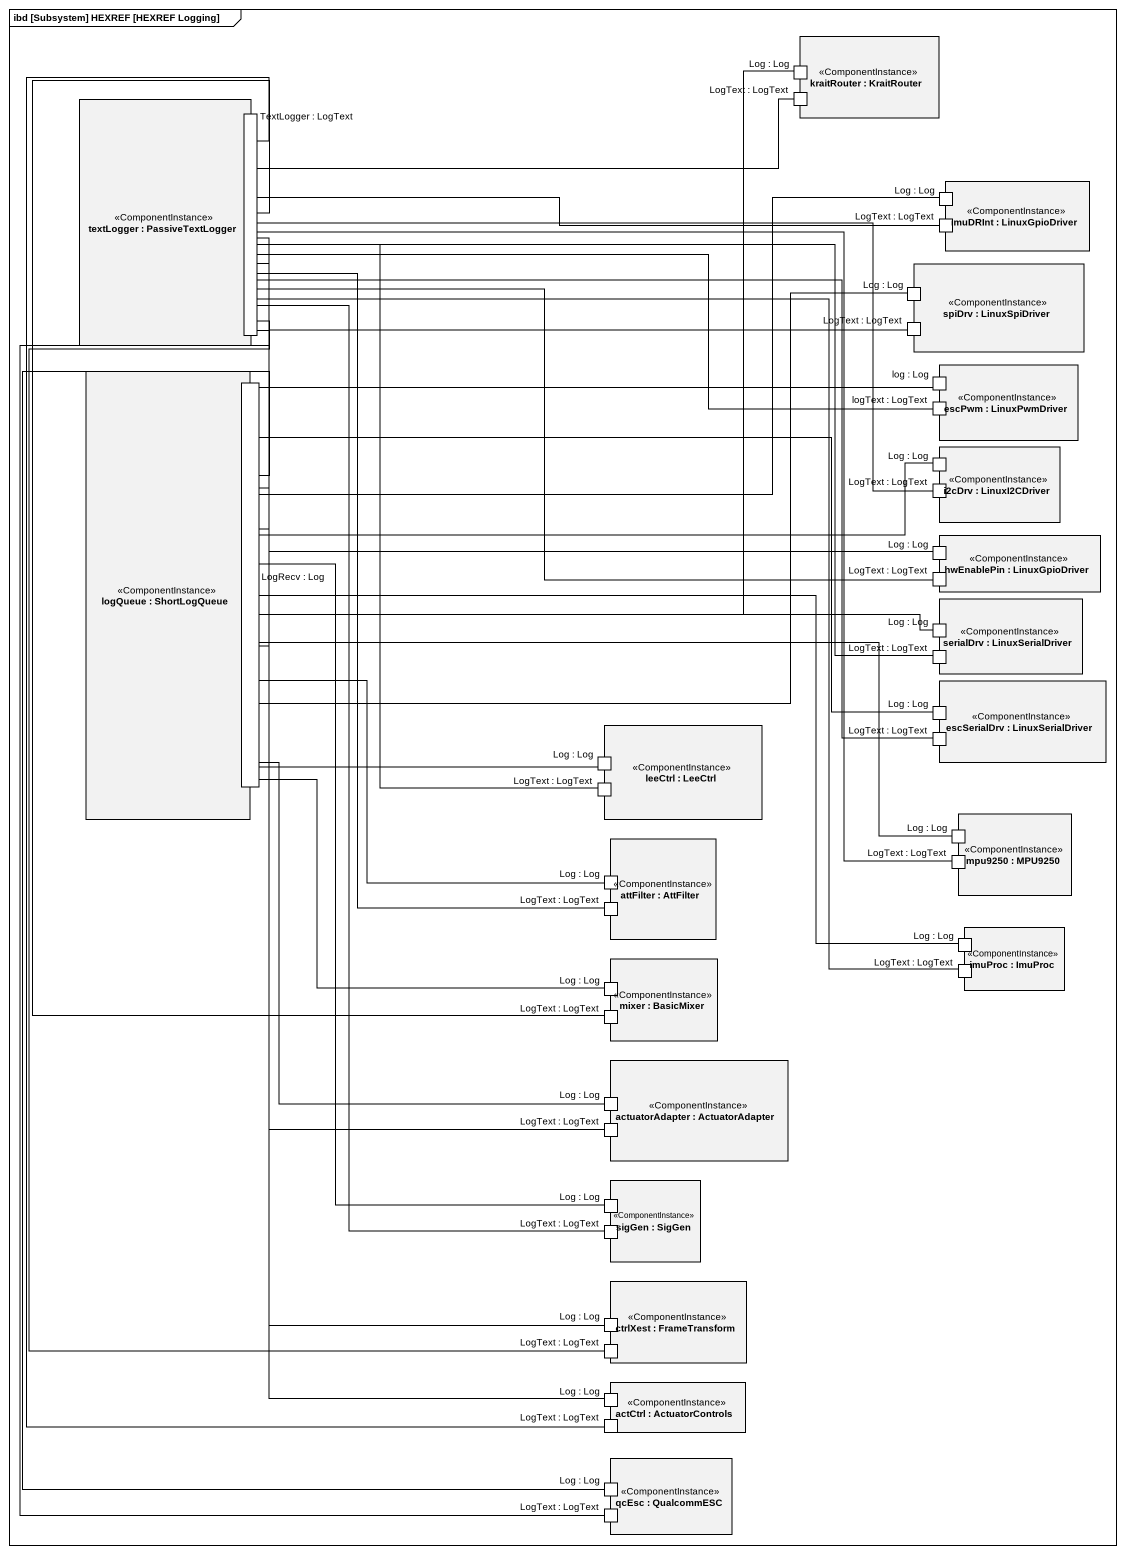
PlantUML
@startuml
mainframe ibd [Subsystem] HEXREF [HEXREF Logging]
rectangle "kraitRouter : KraitRouter" as kraitRouter <<ComponentInstance>> {
  port "Log : Log" as Log_Log
  port "LogText : LogText" as LogText_LogText
}
rectangle "textLogger : PassiveTextLogger" as textLogger <<ComponentInstance>> {
  port "TextLogger : LogText" as TextLogger_LogText
}
rectangle "imuDRInt : LinuxGpioDriver" as imuDRInt <<ComponentInstance>> {
  port "Log : Log" as Log_Log_2
  port "LogText : LogText" as LogText_LogText_2
}
rectangle "spiDrv : LinuxSpiDriver" as spiDrv <<ComponentInstance>> {
  port "Log : Log" as Log_Log_3
  port "LogText : LogText" as LogText_LogText_3
}
rectangle "logQueue : ShortLogQueue" as logQueue <<ComponentInstance>> {
  port "LogRecv : Log" as LogRecv_Log
}
rectangle "escPwm : LinuxPwmDriver" as escPwm <<ComponentInstance>> {
  port "log : Log" as log_Log
  port "logText : LogText" as logText_LogText
}
rectangle "i2cDrv : LinuxI2CDriver" as i2cDrv <<ComponentInstance>> {
  port "Log : Log" as Log_Log_4
  port "LogText : LogText" as LogText_LogText_4
}
rectangle "hwEnablePin : LinuxGpioDriver" as hwEnablePin <<ComponentInstance>> {
  port "Log : Log" as Log_Log_5
  port "LogText : LogText" as LogText_LogText_5
}
rectangle "serialDrv : LinuxSerialDriver" as serialDrv <<ComponentInstance>> {
  port "Log : Log" as Log_Log_6
  port "LogText : LogText" as LogText_LogText_6
}
rectangle "escSerialDrv : LinuxSerialDriver" as escSerialDrv <<ComponentInstance>> {
  port "Log : Log" as Log_Log_7
  port "LogText : LogText" as LogText_LogText_7
}
rectangle "leeCtrl : LeeCtrl" as leeCtrl <<ComponentInstance>> {
  port "Log : Log" as Log_Log_8
  port "LogText : LogText" as LogText_LogText_8
}
rectangle "attFilter : AttFilter" as attFilter <<ComponentInstance>> {
  port "Log : Log" as Log_Log_10
  port "LogText : LogText" as LogText_LogText_10
}
rectangle "mpu9250 : MPU9250" as mpu9250 <<ComponentInstance>> {
  port "Log : Log" as Log_Log_9
  port "LogText : LogText" as LogText_LogText_9
}
rectangle "mixer : BasicMixer" as mixer <<ComponentInstance>> {
  port "Log : Log" as Log_Log_12
  port "LogText : LogText" as LogText_LogText_12
}
rectangle "imuProc : ImuProc" as imuProc <<ComponentInstance>> {
  port "Log : Log" as Log_Log_11
  port "LogText : LogText" as LogText_LogText_11
}
rectangle "actuatorAdapter : ActuatorAdapter" as actuatorAdapter <<ComponentInstance>> {
  port "Log : Log" as Log_Log_13
  port "LogText : LogText" as LogText_LogText_13
}
rectangle "sigGen : SigGen" as sigGen <<ComponentInstance>> {
  port "Log : Log" as Log_Log_14
  port "LogText : LogText" as LogText_LogText_14
}
rectangle "ctrlXest : FrameTransform" as ctrlXest <<ComponentInstance>> {
  port "Log : Log" as Log_Log_15
  port "LogText : LogText" as LogText_LogText_15
}
rectangle "actCtrl : ActuatorControls" as actCtrl <<ComponentInstance>> {
  port "Log : Log" as Log_Log_16
  port "LogText : LogText" as LogText_LogText_16
}
rectangle "qcEsc : QualcommESC" as qcEsc <<ComponentInstance>> {
  port "Log : Log" as Log_Log_17
  port "LogText : LogText" as LogText_LogText_17
}
Log_Log -- LogRecv_Log
LogText_LogText -left- TextLogger_LogText
TextLogger_LogText -right- LogText_LogText_5
TextLogger_LogText -- LogText_LogText_7
TextLogger_LogText -- LogText_LogText_11
TextLogger_LogText -- LogText_LogText_14
TextLogger_LogText -- LogText_LogText_15
TextLogger_LogText -- LogText_LogText_16
TextLogger_LogText -- LogText_LogText_17
Log_Log_2 -left- LogRecv_Log
LogText_LogText_2 -left- TextLogger_LogText
LogText_LogText_3 -left- TextLogger_LogText
LogRecv_Log -right- Log_Log_3
LogRecv_Log -right- log_Log
LogRecv_Log -right- Log_Log_8
LogRecv_Log -- Log_Log_12
logText_LogText -left- TextLogger_LogText
Log_Log_4 -left- LogRecv_Log
LogText_LogText_4 -left- TextLogger_LogText
Log_Log_5 -left- LogRecv_Log
Log_Log_6 -left- LogRecv_Log
LogText_LogText_6 -up- TextLogger_LogText
Log_Log_7 -left- LogRecv_Log
LogText_LogText_8 -up- TextLogger_LogText
Log_Log_9 -left- LogRecv_Log
Log_Log_10 -up- LogRecv_Log
LogText_LogText_9 -up- TextLogger_LogText
LogText_LogText_10 -up- TextLogger_LogText
Log_Log_11 -left- LogRecv_Log
LogText_LogText_12 -up- TextLogger_LogText
Log_Log_13 -up- LogRecv_Log
LogText_LogText_13 -up- TextLogger_LogText
Log_Log_14 -up- LogRecv_Log
Log_Log_15 -up- LogRecv_Log
Log_Log_16 -up- LogRecv_Log
Log_Log_17 -up- LogRecv_Log
@enduml
